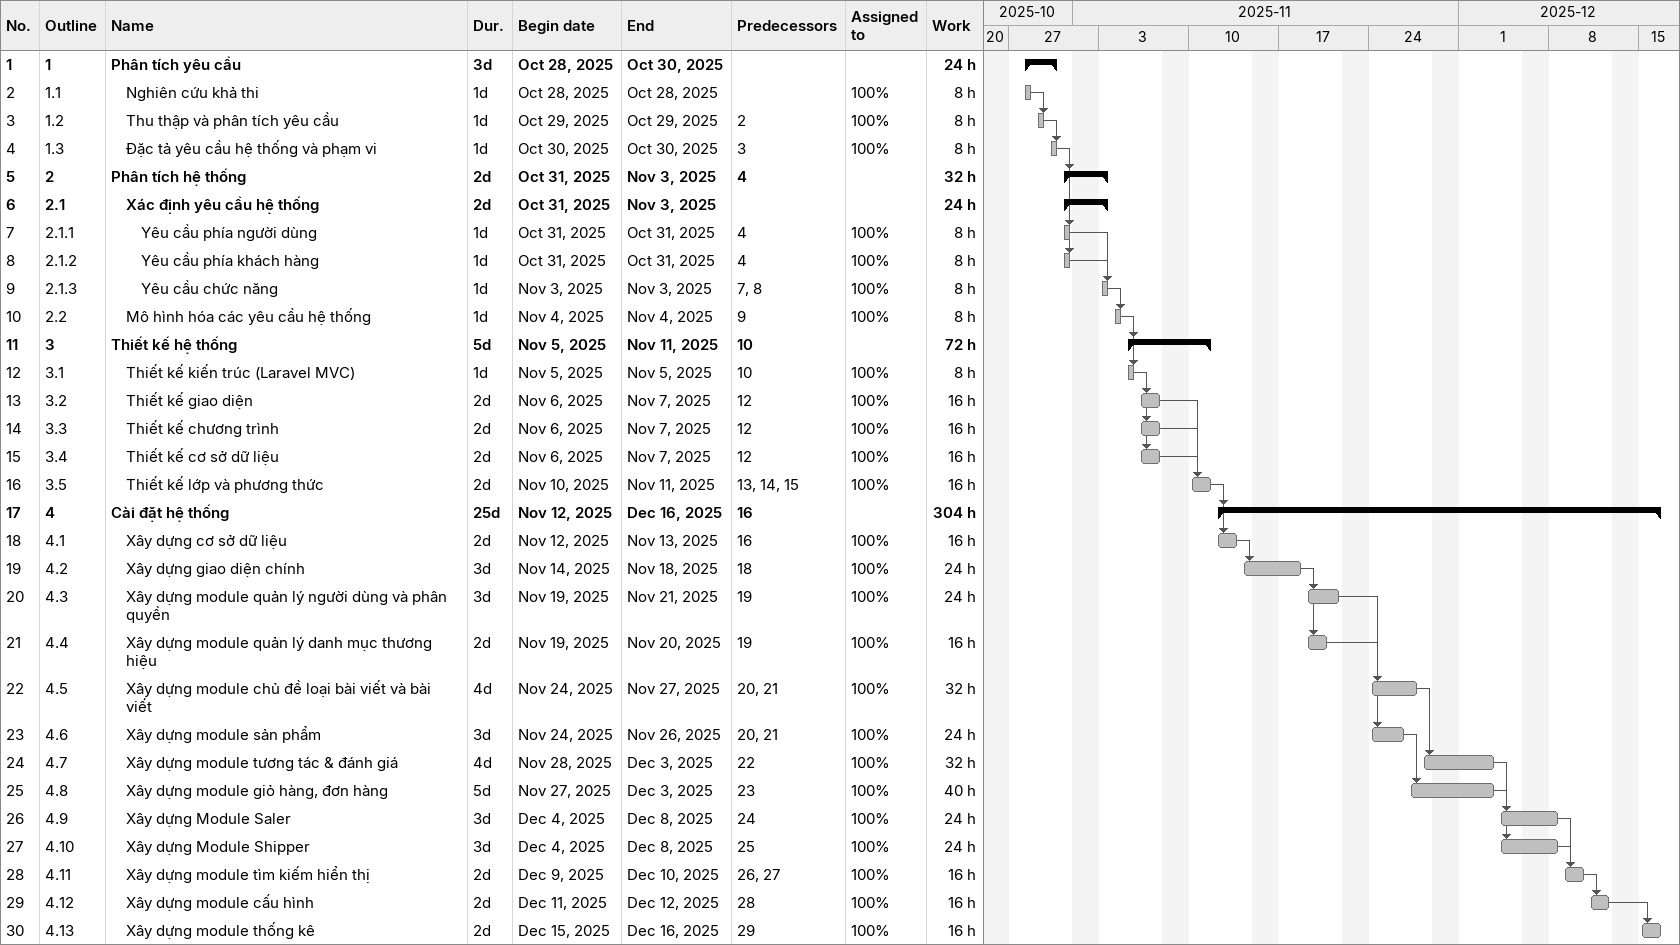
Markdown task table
| ID | WBS | Task | Duration | Start | Finish | Predecessors | Resources | Work (h) |
|---|---|---|---|---|---|---|---|---|
| 1 | 1 | **Phân tích yêu cầu** | 3d | 2025-10-28 | 2025-10-30 |  |  | 24 |
| 2 | 1.1 | Nghiên cứu khả thi | 1d | 2025-10-28 | 2025-10-28 |  | 100% | 8 |
| 3 | 1.2 | Thu thập và phân tích yêu cầu | 1d | 2025-10-29 | 2025-10-29 | 2 | 100% | 8 |
| 4 | 1.3 | Đặc tả yêu cầu hệ thống và phạm vi | 1d | 2025-10-30 | 2025-10-30 | 3 | 100% | 8 |
| 5 | 2 | **Phân tích hệ thống** | 2d | 2025-10-31 | 2025-11-03 | 4 |  | 32 |
| 6 | 2.1 | **Xác định yêu cầu hệ thống** | 2d | 2025-10-31 | 2025-11-03 |  |  | 24 |
| 7 | 2.1.1 | Yêu cầu phía người dùng | 1d | 2025-10-31 | 2025-10-31 | 4 | 100% | 8 |
| 8 | 2.1.2 | Yêu cầu phía khách hàng | 1d | 2025-10-31 | 2025-10-31 | 4 | 100% | 8 |
| 9 | 2.1.3 | Yêu cầu chức năng | 1d | 2025-11-03 | 2025-11-03 | 7, 8 | 100% | 8 |
| 10 | 2.2 | Mô hình hóa các yêu cầu hệ thống | 1d | 2025-11-04 | 2025-11-04 | 9 | 100% | 8 |
| 11 | 3 | **Thiết kế hệ thống** | 5d | 2025-11-05 | 2025-11-11 | 10 |  | 72 |
| 12 | 3.1 | Thiết kế kiến trúc (Laravel MVC) | 1d | 2025-11-05 | 2025-11-05 | 10 | 100% | 8 |
| 13 | 3.2 | Thiết kế giao diện | 2d | 2025-11-06 | 2025-11-07 | 12 | 100% | 16 |
| 14 | 3.3 | Thiết kế chương trình | 2d | 2025-11-06 | 2025-11-07 | 12 | 100% | 16 |
| 15 | 3.4 | Thiết kế cơ sở dữ liệu | 2d | 2025-11-06 | 2025-11-07 | 12 | 100% | 16 |
| 16 | 3.5 | Thiết kế lớp và phương thức | 2d | 2025-11-10 | 2025-11-11 | 13, 14, 15 | 100% | 16 |
| 17 | 4 | **Cài đặt hệ thống** | 25d | 2025-11-12 | 2025-12-16 | 16 |  | 304 |
| 18 | 4.1 | Xây dựng cơ sở dữ liệu | 2d | 2025-11-12 | 2025-11-13 | 16 | 100% | 16 |
| 19 | 4.2 | Xây dựng giao diện chính | 3d | 2025-11-14 | 2025-11-18 | 18 | 100% | 24 |
| 20 | 4.3 | Xây dựng module quản lý người dùng và phân quyền | 3d | 2025-11-19 | 2025-11-21 | 19 | 100% | 24 |
| 21 | 4.4 | Xây dựng module quản lý danh mục thương hiệu | 2d | 2025-11-19 | 2025-11-20 | 19 | 100% | 16 |
| 22 | 4.5 | Xây dựng module chủ đề loại bài viết và bài viết | 4d | 2025-11-24 | 2025-11-27 | 20, 21 | 100% | 32 |
| 23 | 4.6 | Xây dựng module sản phẩm | 3d | 2025-11-24 | 2025-11-26 | 20, 21 | 100% | 24 |
| 24 | 4.7 | Xây dựng module tương tác & đánh giá | 4d | 2025-11-28 | 2025-12-03 | 22 | 100% | 32 |
| 25 | 4.8 | Xây dựng module giỏ hàng, đơn hàng | 5d | 2025-11-27 | 2025-12-03 | 23 | 100% | 40 |
| 26 | 4.9 | Xây dựng Module Saler | 3d | 2025-12-04 | 2025-12-08 | 24 | 100% | 24 |
| 27 | 4.10 | Xây dựng Module Shipper | 3d | 2025-12-04 | 2025-12-08 | 25 | 100% | 24 |
| 28 | 4.11 | Xây dựng module tìm kiếm hiển thị | 2d | 2025-12-09 | 2025-12-10 | 26, 27 | 100% | 16 |
| 29 | 4.12 | Xây dựng module cấu hình | 2d | 2025-12-11 | 2025-12-12 | 28 | 100% | 16 |
| 30 | 4.13 | Xây dựng module thống kê | 2d | 2025-12-15 | 2025-12-16 | 29 | 100% | 16 |
